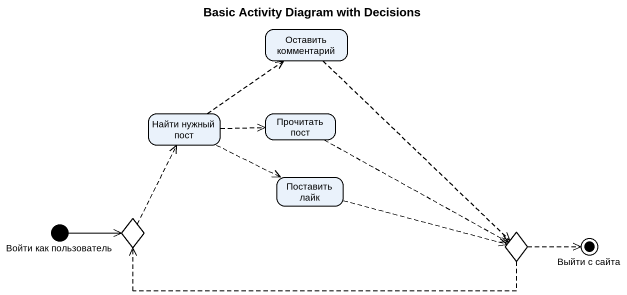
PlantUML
@startuml
title Basic Activity Diagram with Decisions
hide empty description
state "Оставить комментарий" as Оставить_комментарий
state "Найти нужный пост" as Найти_нужный_пост
state "Прочитать пост" as Прочитать_пост
state "Поставить лайк" as Поставить_лайк
state choice1 <<choice>>
state "Войти как пользователь" as Войти_как_пользователь <<start>>
state choice2 <<choice>>
state "Выйти с сайта" as Выйти_с_сайта <<end>>
Оставить_комментарий -[dashed]-> choice2
Найти_нужный_пост -up[dashed]-> Оставить_комментарий
Найти_нужный_пост -right[dashed]-> Прочитать_пост
Найти_нужный_пост -right[dashed]-> Поставить_лайк
Прочитать_пост -right[dashed]-> choice2
Поставить_лайк -right[dashed]-> choice2
choice1 -up[dashed]-> Найти_нужный_пост
Войти_как_пользователь -right-> choice1
choice2 -left[dashed]-> choice1
choice2 -right[dashed]-> Выйти_с_сайта
@enduml
